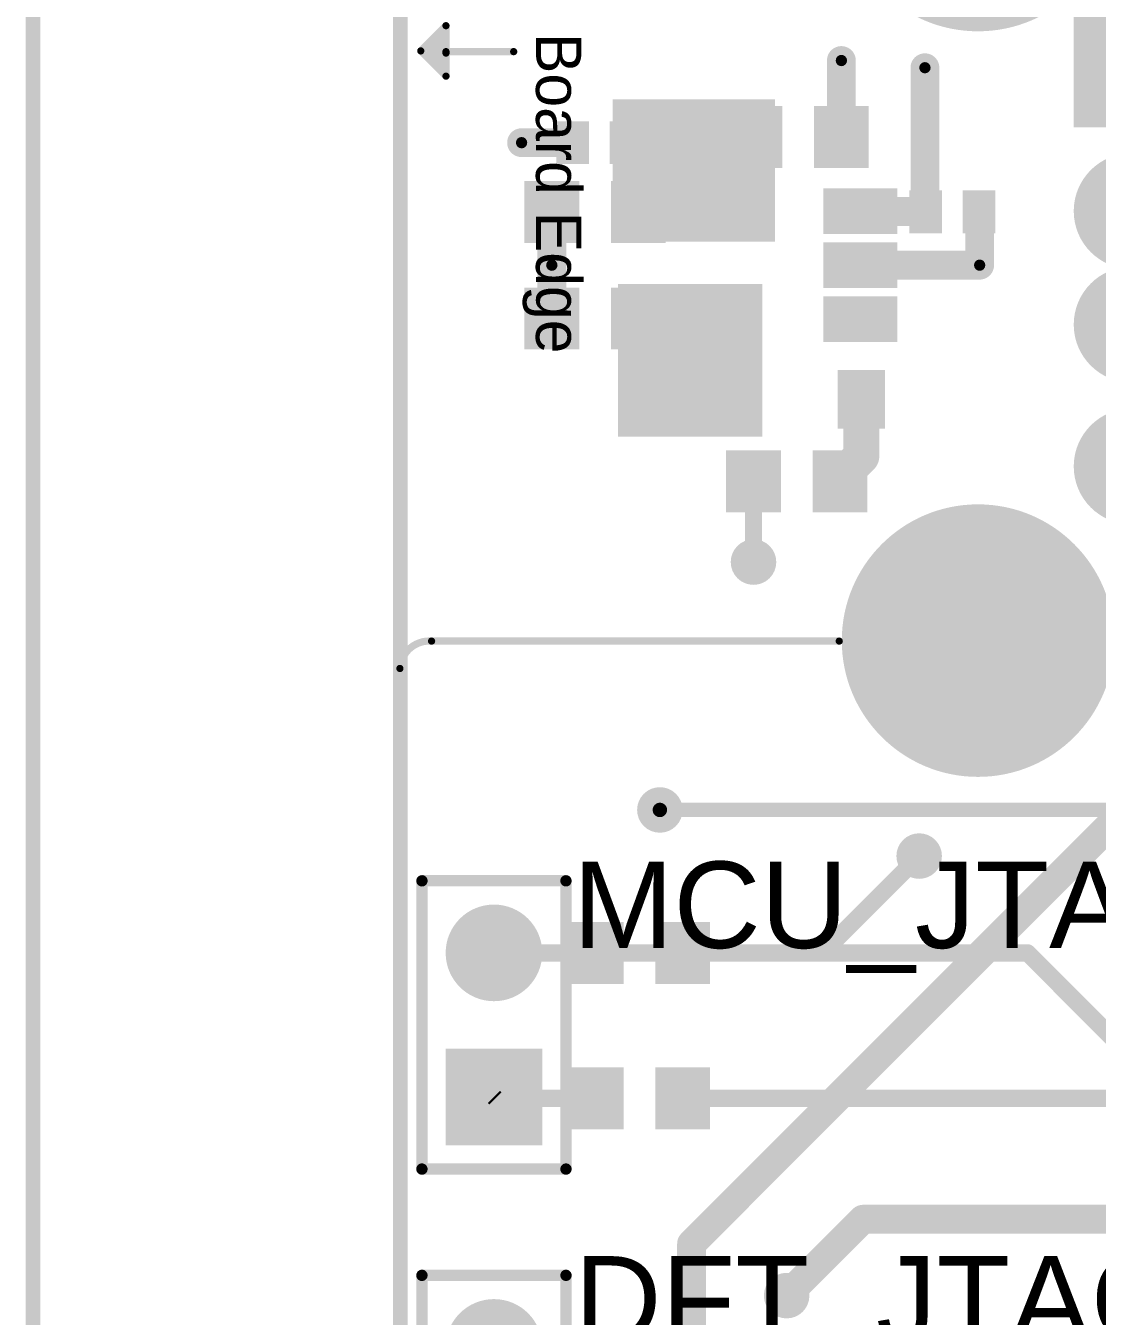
# Model space of a CAD drawing. Header units: millimetres. Extents: x -0.39 to 4.37, y -0.38 to 3.54.
# Drawn here: x -0.367 to 0.377, y 2.128 to 3.023 of the extents above; entities that cross this region are included whole.
import ezdxf

# ---------------------------------------------------------------- set-up
doc = ezdxf.new("R2010")
doc.units = ezdxf.units.MM
doc.header["$MEASUREMENT"] = 0
for name, color, linetype in [('BottomLayer', 5, 'Continuous'), ('BottomPaste', 16, 'Continuous'), ('BottomSolder', 6, 'Continuous'), ('Mechanical1', 6, 'Continuous'), ('Mechanical2', 216, 'Continuous'), ('MultiLayer', 9, 'Continuous'), ('PadHoleLayer', 156, 'Continuous'), ('TopLayer', 1, 'Continuous'), ('TopOverlay', 2, 'Continuous'), ('TopSolder', 216, 'Continuous'), ('ViaHoleLayer', 16, 'Continuous')]:
    doc.layers.add(name, color=color, linetype=linetype)
doc.styles.add('Arial', font='', dxfattribs={"height": 0.2})
doc.styles.get('Arial').set_extended_font_data('Arial')

# ---------------------------------------------------------------- blocks, each defined once
blk = doc.blocks.new('SOT_23_5_B_84')
at = {"layer": 'BottomLayer'}
for points in [[(-0.07283, 0.04921), (-0.02953, 0.04921), (-0.02953, 0.02559), (-0.07283, 0.02559)], [(0.02953, 0.04921), (0.07283, 0.04921), (0.07283, 0.02559), (0.02953, 0.02559)], [(-0.07283, 0.01181), (-0.02953, 0.01181), (-0.02953, -0.01181), (-0.07283, -0.01181)], [(-0.07283, -0.02559), (-0.02953, -0.02559), (-0.02953, -0.04921), (-0.07283, -0.04921)], [(0.02953, -0.02559), (0.07283, -0.02559), (0.07283, -0.04921), (0.02953, -0.04921)]]:
    blk.add_hatch(color=5, dxfattribs=at).paths.add_polyline_path(points)
at = {"layer": 'BottomPaste'}
for points in [[(-0.07283, 0.04921), (-0.02953, 0.04921), (-0.02953, 0.02559), (-0.07283, 0.02559)], [(0.02953, 0.04921), (0.07283, 0.04921), (0.07283, 0.02559), (0.02953, 0.02559)], [(-0.07283, 0.01181), (-0.02953, 0.01181), (-0.02953, -0.01181), (-0.07283, -0.01181)], [(-0.07283, -0.02559), (-0.02953, -0.02559), (-0.02953, -0.04921), (-0.07283, -0.04921)], [(0.02953, -0.02559), (0.07283, -0.02559), (0.07283, -0.04921), (0.02953, -0.04921)]]:
    blk.add_hatch(color=16, dxfattribs=at).paths.add_polyline_path(points)
at = {"layer": 'BottomSolder'}
for points in [[(-0.07683, 0.05321), (-0.02553, 0.05321), (-0.02553, 0.02159), (-0.07683, 0.02159)], [(0.02553, 0.05321), (0.07683, 0.05321), (0.07683, 0.02159), (0.02553, 0.02159)], [(-0.07683, 0.01581), (-0.02553, 0.01581), (-0.02553, -0.01581), (-0.07683, -0.01581)], [(-0.07683, -0.02159), (-0.02553, -0.02159), (-0.02553, -0.05321), (-0.07683, -0.05321)], [(0.02553, -0.02159), (0.07683, -0.02159), (0.07683, -0.05321), (0.02553, -0.05321)]]:
    blk.add_hatch(color=6, dxfattribs=at).paths.add_polyline_path(points)
blk = doc.blocks.new('RES0603_B_123')
at = {"layer": 'BottomLayer'}
for points in [[(-0.045, -0.0175), (-0.045, 0.0175), (-0.015, 0.0175), (-0.015, -0.0175)], [(0.015, -0.0175), (0.015, 0.0175), (0.045, 0.0175), (0.045, -0.0175)]]:
    blk.add_hatch(color=5, dxfattribs=at).paths.add_polyline_path(points)
at = {"layer": 'BottomPaste'}
for points in [[(-0.045, -0.0175), (-0.045, 0.0175), (-0.015, 0.0175), (-0.015, -0.0175)], [(0.015, -0.0175), (0.015, 0.0175), (0.045, 0.0175), (0.045, -0.0175)]]:
    blk.add_hatch(color=16, dxfattribs=at).paths.add_polyline_path(points)
at = {"layer": 'BottomSolder'}
for points in [[(-0.049, -0.0215), (-0.049, 0.0215), (-0.011, 0.0215), (-0.011, -0.0215)], [(0.011, -0.0215), (0.011, 0.0215), (0.049, 0.0215), (0.049, -0.0215)]]:
    blk.add_hatch(color=6, dxfattribs=at).paths.add_polyline_path(points)
blk = doc.blocks.new('RES0603_B_124')
at = {"layer": 'BottomLayer'}
for points in [[(-0.045, -0.0175), (-0.045, 0.0175), (-0.015, 0.0175), (-0.015, -0.0175)], [(0.015, -0.0175), (0.015, 0.0175), (0.045, 0.0175), (0.045, -0.0175)]]:
    blk.add_hatch(color=5, dxfattribs=at).paths.add_polyline_path(points)
at = {"layer": 'BottomPaste'}
for points in [[(-0.045, -0.0175), (-0.045, 0.0175), (-0.015, 0.0175), (-0.015, -0.0175)], [(0.015, -0.0175), (0.015, 0.0175), (0.045, 0.0175), (0.045, -0.0175)]]:
    blk.add_hatch(color=16, dxfattribs=at).paths.add_polyline_path(points)
at = {"layer": 'BottomSolder'}
for points in [[(-0.049, -0.0215), (-0.049, 0.0215), (-0.011, 0.0215), (-0.011, -0.0215)], [(0.011, -0.0215), (0.011, 0.0215), (0.049, 0.0215), (0.049, -0.0215)]]:
    blk.add_hatch(color=6, dxfattribs=at).paths.add_polyline_path(points)
blk = doc.blocks.new('SOD_323_B_251')
at = {"layer": 'BottomLayer'}
for points in [[(-0.0563, 0.01634), (-0.0315, 0.01634), (-0.0315, -0.01634), (-0.0563, -0.01634)], [(0.0315, 0.01634), (0.0563, 0.01634), (0.0563, -0.01634), (0.0315, -0.01634)]]:
    blk.add_hatch(color=5, dxfattribs=at).paths.add_polyline_path(points)
at = {"layer": 'BottomPaste'}
for points in [[(-0.0563, 0.01634), (-0.0315, 0.01634), (-0.0315, -0.01634), (-0.0563, -0.01634)], [(0.0315, 0.01634), (0.0563, 0.01634), (0.0563, -0.01634), (0.0315, -0.01634)]]:
    blk.add_hatch(color=16, dxfattribs=at).paths.add_polyline_path(points)
at = {"layer": 'BottomSolder'}
for points in [[(-0.0603, 0.02034), (-0.0275, 0.02034), (-0.0275, -0.02034), (-0.0603, -0.02034)], [(0.0275, 0.02034), (0.0603, 0.02034), (0.0603, -0.02034), (0.0275, -0.02034)]]:
    blk.add_hatch(color=6, dxfattribs=at).paths.add_polyline_path(points)
blk = doc.blocks.new('61400416021_322')
at = {"layer": 'BottomLayer'}
blk.add_hatch(color=5, dxfattribs=at).paths.add_polyline_path([(-0.17402, 0.03622), (-0.10157, 0.03622), (-0.10157, -0.03622), (-0.17402, -0.03622)])
h = blk.add_hatch(color=5, dxfattribs=at)
edge = h.paths.add_edge_path()
edge.add_arc((-0.03937, 0), 0.03622, 0, 360)
h = blk.add_hatch(color=5, dxfattribs=at)
edge = h.paths.add_edge_path()
edge.add_arc((0.03937, 0), 0.03622, 0, 360)
h = blk.add_hatch(color=5, dxfattribs=at)
edge = h.paths.add_edge_path()
edge.add_arc((0.1378, 0), 0.03622, 0, 360)
h = blk.add_hatch(color=5, dxfattribs=at)
edge = h.paths.add_edge_path()
edge.add_arc((-0.25866, -0.10669), 0.09055, 0, 360)
h = blk.add_hatch(color=5, dxfattribs=at)
edge = h.paths.add_edge_path()
edge.add_arc((0.25866, -0.10669), 0.09055, 0, 360)
at = {"layer": 'BottomSolder'}
blk.add_hatch(color=6, dxfattribs=at).paths.add_polyline_path([(-0.17802, 0.04022), (-0.09757, 0.04022), (-0.09757, -0.04022), (-0.17802, -0.04022)])
h = blk.add_hatch(color=6, dxfattribs=at)
edge = h.paths.add_edge_path()
edge.add_arc((-0.03937, 0), 0.04022, 0, 360)
h = blk.add_hatch(color=6, dxfattribs=at)
edge = h.paths.add_edge_path()
edge.add_arc((0.03937, 0), 0.04022, 0, 360)
h = blk.add_hatch(color=6, dxfattribs=at)
edge = h.paths.add_edge_path()
edge.add_arc((0.1378, 0), 0.04022, 0, 360)
h = blk.add_hatch(color=6, dxfattribs=at)
edge = h.paths.add_edge_path()
edge.add_arc((-0.25866, -0.10669), 0.09455, 0, 360)
h = blk.add_hatch(color=6, dxfattribs=at)
edge = h.paths.add_edge_path()
edge.add_arc((0.25866, -0.10669), 0.09455, 0, 360)
at = {"layer": 'MultiLayer'}
blk.add_hatch(color=9, dxfattribs=at).paths.add_polyline_path([(-0.17402, 0.03622), (-0.10157, 0.03622), (-0.10157, -0.03622), (-0.17402, -0.03622)])
h = blk.add_hatch(color=9, dxfattribs=at)
edge = h.paths.add_edge_path()
edge.add_arc((-0.03937, 0), 0.03622, 0, 360)
h = blk.add_hatch(color=9, dxfattribs=at)
edge = h.paths.add_edge_path()
edge.add_arc((0.03937, 0), 0.03622, 0, 360)
h = blk.add_hatch(color=9, dxfattribs=at)
edge = h.paths.add_edge_path()
edge.add_arc((0.1378, 0), 0.03622, 0, 360)
h = blk.add_hatch(color=9, dxfattribs=at)
edge = h.paths.add_edge_path()
edge.add_arc((-0.25866, -0.10669), 0.09055, 0, 360)
h = blk.add_hatch(color=9, dxfattribs=at)
edge = h.paths.add_edge_path()
edge.add_arc((0.25866, -0.10669), 0.09055, 0, 360)
at = {"layer": 'PadHoleLayer'}
h = blk.add_hatch(color=156, dxfattribs=at)
edge = h.paths.add_edge_path()
edge.add_arc((-0.1378, 0), 0.01811, 0, 360)
h = blk.add_hatch(color=156, dxfattribs=at)
edge = h.paths.add_edge_path()
edge.add_arc((-0.03937, 0), 0.01811, 0, 360)
h = blk.add_hatch(color=156, dxfattribs=at)
edge = h.paths.add_edge_path()
edge.add_arc((0.03937, 0), 0.01811, 0, 360)
h = blk.add_hatch(color=156, dxfattribs=at)
edge = h.paths.add_edge_path()
edge.add_arc((0.1378, 0), 0.01811, 0, 360)
h = blk.add_hatch(color=156, dxfattribs=at)
edge = h.paths.add_edge_path()
edge.add_arc((-0.25866, -0.10669), 0.04528, 0, 360)
h = blk.add_hatch(color=156, dxfattribs=at)
edge = h.paths.add_edge_path()
edge.add_arc((0.25866, -0.10669), 0.04528, 0, 360)
at = {"layer": 'TopLayer'}
blk.add_hatch(color=1, dxfattribs=at).paths.add_polyline_path([(-0.17402, 0.03622), (-0.10157, 0.03622), (-0.10157, -0.03622), (-0.17402, -0.03622)])
h = blk.add_hatch(color=1, dxfattribs=at)
edge = h.paths.add_edge_path()
edge.add_arc((-0.03937, 0), 0.03622, 0, 360)
h = blk.add_hatch(color=1, dxfattribs=at)
edge = h.paths.add_edge_path()
edge.add_arc((0.03937, 0), 0.03622, 0, 360)
h = blk.add_hatch(color=1, dxfattribs=at)
edge = h.paths.add_edge_path()
edge.add_arc((0.1378, 0), 0.03622, 0, 360)
h = blk.add_hatch(color=1, dxfattribs=at)
edge = h.paths.add_edge_path()
edge.add_arc((-0.25866, -0.10669), 0.09055, 0, 360)
h = blk.add_hatch(color=1, dxfattribs=at)
edge = h.paths.add_edge_path()
edge.add_arc((0.25866, -0.10669), 0.09055, 0, 360)
at = {"layer": 'TopOverlay'}
for points in [[(-0.16192, -0.48475), (-0.13892, -0.48475), (-0.13892, -0.476), (-0.16192, -0.476)], [(-0.15601, -0.48954), (-0.14401, -0.48954), (-0.14401, -0.48304), (-0.15601, -0.48304)]]:
    blk.add_hatch(color=2, dxfattribs=at).paths.add_polyline_path(points)
at = {"layer": 'TopSolder'}
blk.add_hatch(color=216, dxfattribs=at).paths.add_polyline_path([(-0.17802, 0.04022), (-0.09757, 0.04022), (-0.09757, -0.04022), (-0.17802, -0.04022)])
h = blk.add_hatch(color=216, dxfattribs=at)
edge = h.paths.add_edge_path()
edge.add_arc((-0.03937, 0), 0.04022, 0, 360)
h = blk.add_hatch(color=216, dxfattribs=at)
edge = h.paths.add_edge_path()
edge.add_arc((0.03937, 0), 0.04022, 0, 360)
h = blk.add_hatch(color=216, dxfattribs=at)
edge = h.paths.add_edge_path()
edge.add_arc((0.1378, 0), 0.04022, 0, 360)
h = blk.add_hatch(color=216, dxfattribs=at)
edge = h.paths.add_edge_path()
edge.add_arc((-0.25866, -0.10669), 0.09455, 0, 360)
h = blk.add_hatch(color=216, dxfattribs=at)
edge = h.paths.add_edge_path()
edge.add_arc((0.25866, -0.10669), 0.09455, 0, 360)
at = {"layer": 'TopOverlay', "const_width": 0.005}
for points in [[(0.257, 0.046), (-0.262, 0.046)], [(-0.262, -0.009), (-0.262, 0.046)], [(0.259, -0.009), (0.259, 0.046)], [(-0.259, -0.486), (-0.259, -0.203)], [(0.259, -0.486), (0.259, -0.203)], [(-0.15, -0.476), (-0.15, -0.429)], [(-0.1505, -0.4935), (-0.168, -0.476)], [(-0.15, -0.476), (-0.168, -0.476)], [(-0.1505, -0.4935), (-0.133, -0.476)], [(-0.133, -0.476), (-0.149, -0.476)], [(0.278, -0.508), (-0.278, -0.508)]]:
    blk.add_lwpolyline(points, dxfattribs=at)
at = {"layer": 'TopOverlay'}
for points, const_width in [([(-0.26325, 0.046, 1), (-0.26075, 0.046, 1)], 0.0025), ([(-0.26325, 0.046, 1), (-0.26075, 0.046, 1)], 0.0025), ([(0.25575, 0.046, 1), (0.25825, 0.046, 1)], 0.0025), ([(0.25775, 0.046, 1), (0.26025, 0.046, 1)], 0.0025), ([(-0.18206, 0.016, 1), (-0.19994, 0.016, 1)], 0.01), ([(-0.20244, 0.016, 1), (-0.19744, 0.016, 1)], 0.005), ([(-0.18456, 0.016, 1), (-0.17956, 0.016, 1)], 0.005), ([(-0.26325, -0.009, 1), (-0.26075, -0.009, 1)], 0.0025), ([(0.25775, -0.009, 1), (0.26025, -0.009, 1)], 0.0025), ([(-0.26025, -0.203, 1), (-0.25775, -0.203, 1)], 0.0025), ([(0.25775, -0.203, 1), (0.26025, -0.203, 1)], 0.0025), ([(-0.15125, -0.429, 1), (-0.14875, -0.429, 1)], 0.0025), ([(-0.16925, -0.476, 1), (-0.16675, -0.476, 1)], 0.0025), ([(-0.16925, -0.476, 1), (-0.16675, -0.476, 1)], 0.0025), ([(-0.15125, -0.476, 1), (-0.14875, -0.476, 1)], 0.0025), ([(-0.15125, -0.476, 1), (-0.14875, -0.476, 1)], 0.0025), ([(-0.15025, -0.476, 1), (-0.14775, -0.476, 1)], 0.0025), ([(-0.13425, -0.476, 1), (-0.13175, -0.476, 1)], 0.0025), ([(-0.13425, -0.476, 1), (-0.13175, -0.476, 1)], 0.0025), ([(-0.26025, -0.486, 1), (-0.25775, -0.486, 1)], 0.0025), ([(-0.26025, -0.486, 1), (-0.25775, -0.486, 1)], 0.0025), ([(-0.15175, -0.4935, 1), (-0.14925, -0.4935, 1)], 0.0025), ([(-0.15175, -0.4935, 1), (-0.14925, -0.4935, 1)], 0.0025), ([(0.25775, -0.486, 1), (0.26025, -0.486, 1)], 0.0025), ([(0.25775, -0.486, 1), (0.26025, -0.486, 1)], 0.0025), ([(-0.27925, -0.508, 1), (-0.27675, -0.508, 1)], 0.0025), ([(-0.27925, -0.508, 1), (-0.27675, -0.508, 1)], 0.0025), ([(0.27675, -0.508, 1), (0.27925, -0.508, 1)], 0.0025), ([(0.27675, -0.508, 1), (0.27925, -0.508, 1)], 0.0025)]:
    blk.add_lwpolyline(points, format="xyb", close=True, dxfattribs=dict(at, const_width=const_width))
at = {"layer": 'TopOverlay', "const_width": 0.005}
for points in [[(-0.259, -0.486, -0.414215), (-0.278, -0.508)], [(0.278, -0.508, -0.414215), (0.259, -0.486)]]:
    blk.add_lwpolyline(points, format="xyb", dxfattribs=at)
at = {"layer": 'TopOverlay'}
blk.add_text('Board Edge ', height=0.0314961, dxfattribs=at).set_placement((-0.163, -0.4135))
blk = doc.blocks.new('RES0603_B_345')
at = {"layer": 'BottomLayer'}
for points in [[(-0.045, -0.0175), (-0.045, 0.0175), (-0.015, 0.0175), (-0.015, -0.0175)], [(0.015, -0.0175), (0.015, 0.0175), (0.045, 0.0175), (0.045, -0.0175)]]:
    blk.add_hatch(color=5, dxfattribs=at).paths.add_polyline_path(points)
at = {"layer": 'BottomPaste'}
for points in [[(-0.045, -0.0175), (-0.045, 0.0175), (-0.015, 0.0175), (-0.015, -0.0175)], [(0.015, -0.0175), (0.015, 0.0175), (0.045, 0.0175), (0.045, -0.0175)]]:
    blk.add_hatch(color=16, dxfattribs=at).paths.add_polyline_path(points)
at = {"layer": 'BottomSolder'}
for points in [[(-0.049, -0.0215), (-0.049, 0.0215), (-0.011, 0.0215), (-0.011, -0.0215)], [(0.011, -0.0215), (0.011, 0.0215), (0.049, 0.0215), (0.049, -0.0215)]]:
    blk.add_hatch(color=6, dxfattribs=at).paths.add_polyline_path(points)
blk = doc.blocks.new('RES0603_B_386')
at = {"layer": 'BottomLayer'}
for points in [[(-0.045, -0.0175), (-0.045, 0.0175), (-0.015, 0.0175), (-0.015, -0.0175)], [(0.015, -0.0175), (0.015, 0.0175), (0.045, 0.0175), (0.045, -0.0175)]]:
    blk.add_hatch(color=5, dxfattribs=at).paths.add_polyline_path(points)
at = {"layer": 'BottomPaste'}
for points in [[(-0.045, -0.0175), (-0.045, 0.0175), (-0.015, 0.0175), (-0.015, -0.0175)], [(0.015, -0.0175), (0.015, 0.0175), (0.045, 0.0175), (0.045, -0.0175)]]:
    blk.add_hatch(color=16, dxfattribs=at).paths.add_polyline_path(points)
at = {"layer": 'BottomSolder'}
for points in [[(-0.049, -0.0215), (-0.049, 0.0215), (-0.011, 0.0215), (-0.011, -0.0215)], [(0.011, -0.0215), (0.011, 0.0215), (0.049, 0.0215), (0.049, -0.0215)]]:
    blk.add_hatch(color=6, dxfattribs=at).paths.add_polyline_path(points)
blk = doc.blocks.new('HDR1X2_414')
at = {"layer": 'BottomLayer'}
blk.add_hatch(color=5, dxfattribs=at).paths.add_polyline_path([(-0.02953, 0.02953), (0.02953, 0.02953), (0.02953, -0.02953), (-0.02953, -0.02953)])
h = blk.add_hatch(color=5, dxfattribs=at)
edge = h.paths.add_edge_path()
edge.add_arc((0.1, 0), 0.02953, 0, 360)
at = {"layer": 'BottomSolder'}
blk.add_hatch(color=6, dxfattribs=at).paths.add_polyline_path([(-0.03353, 0.03353), (0.03353, 0.03353), (0.03353, -0.03353), (-0.03353, -0.03353)])
h = blk.add_hatch(color=6, dxfattribs=at)
edge = h.paths.add_edge_path()
edge.add_arc((0.1, 0), 0.03353, 0, 360)
at = {"layer": 'MultiLayer'}
blk.add_hatch(color=9, dxfattribs=at).paths.add_polyline_path([(-0.02953, 0.02953), (0.02953, 0.02953), (0.02953, -0.02953), (-0.02953, -0.02953)])
h = blk.add_hatch(color=9, dxfattribs=at)
edge = h.paths.add_edge_path()
edge.add_arc((0.1, 0), 0.02953, 0, 360)
at = {"layer": 'PadHoleLayer'}
h = blk.add_hatch(color=156, dxfattribs=at)
edge = h.paths.add_edge_path()
edge.add_arc((0, 0), 0.01772, 0, 360)
h = blk.add_hatch(color=156, dxfattribs=at)
edge = h.paths.add_edge_path()
edge.add_arc((0.1, 0), 0.01772, 0, 360)
at = {"layer": 'TopLayer'}
blk.add_hatch(color=1, dxfattribs=at).paths.add_polyline_path([(-0.02953, 0.02953), (0.02953, 0.02953), (0.02953, -0.02953), (-0.02953, -0.02953)])
h = blk.add_hatch(color=1, dxfattribs=at)
edge = h.paths.add_edge_path()
edge.add_arc((0.1, 0), 0.02953, 0, 360)
at = {"layer": 'TopSolder'}
blk.add_hatch(color=216, dxfattribs=at).paths.add_polyline_path([(-0.03353, 0.03353), (0.03353, 0.03353), (0.03353, -0.03353), (-0.03353, -0.03353)])
h = blk.add_hatch(color=216, dxfattribs=at)
edge = h.paths.add_edge_path()
edge.add_arc((0.1, 0), 0.03353, 0, 360)
at = {"layer": 'TopOverlay', "const_width": 0.00787}
for points in [[(-0.05, 0.05), (0.15, 0.05)], [(-0.05, 0.05), (-0.05, -0.05)], [(0.15, 0.05), (0.15, -0.05)], [(-0.05, -0.05), (0.15, -0.05)]]:
    blk.add_lwpolyline(points, dxfattribs=at)
at = {"layer": 'TopOverlay', "const_width": 0.00394}
for points in [[(-0.05197, 0.05, 1), (-0.04803, 0.05, 1)], [(-0.05197, 0.05, 1), (-0.04803, 0.05, 1)], [(0.14803, 0.05, 1), (0.15197, 0.05, 1)], [(0.14803, 0.05, 1), (0.15197, 0.05, 1)], [(-0.05197, -0.05, 1), (-0.04803, -0.05, 1)], [(-0.05197, -0.05, 1), (-0.04803, -0.05, 1)], [(0.14803, -0.05, 1), (0.15197, -0.05, 1)], [(0.14803, -0.05, 1), (0.15197, -0.05, 1)]]:
    blk.add_lwpolyline(points, format="xyb", close=True, dxfattribs=at)
blk = doc.blocks.new('HDR1X2_416')
at = {"layer": 'BottomLayer'}
blk.add_hatch(color=5, dxfattribs=at).paths.add_polyline_path([(-0.02953, 0.02953), (0.02953, 0.02953), (0.02953, -0.02953), (-0.02953, -0.02953)])
h = blk.add_hatch(color=5, dxfattribs=at)
edge = h.paths.add_edge_path()
edge.add_arc((0.1, 0), 0.02953, 0, 360)
at = {"layer": 'BottomSolder'}
blk.add_hatch(color=6, dxfattribs=at).paths.add_polyline_path([(-0.03353, 0.03353), (0.03353, 0.03353), (0.03353, -0.03353), (-0.03353, -0.03353)])
h = blk.add_hatch(color=6, dxfattribs=at)
edge = h.paths.add_edge_path()
edge.add_arc((0.1, 0), 0.03353, 0, 360)
at = {"layer": 'MultiLayer'}
blk.add_hatch(color=9, dxfattribs=at).paths.add_polyline_path([(-0.02953, 0.02953), (0.02953, 0.02953), (0.02953, -0.02953), (-0.02953, -0.02953)])
h = blk.add_hatch(color=9, dxfattribs=at)
edge = h.paths.add_edge_path()
edge.add_arc((0.1, 0), 0.02953, 0, 360)
at = {"layer": 'PadHoleLayer'}
h = blk.add_hatch(color=156, dxfattribs=at)
edge = h.paths.add_edge_path()
edge.add_arc((0, 0), 0.01772, 0, 360)
h = blk.add_hatch(color=156, dxfattribs=at)
edge = h.paths.add_edge_path()
edge.add_arc((0.1, 0), 0.01772, 0, 360)
at = {"layer": 'TopLayer'}
blk.add_hatch(color=1, dxfattribs=at).paths.add_polyline_path([(-0.02953, 0.02953), (0.02953, 0.02953), (0.02953, -0.02953), (-0.02953, -0.02953)])
h = blk.add_hatch(color=1, dxfattribs=at)
edge = h.paths.add_edge_path()
edge.add_arc((0.1, 0), 0.02953, 0, 360)
at = {"layer": 'TopSolder'}
blk.add_hatch(color=216, dxfattribs=at).paths.add_polyline_path([(-0.03353, 0.03353), (0.03353, 0.03353), (0.03353, -0.03353), (-0.03353, -0.03353)])
h = blk.add_hatch(color=216, dxfattribs=at)
edge = h.paths.add_edge_path()
edge.add_arc((0.1, 0), 0.03353, 0, 360)
at = {"layer": 'TopOverlay', "const_width": 0.00787}
for points in [[(-0.05, 0.05), (-0.05, -0.05)], [(-0.05, 0.05), (0.15, 0.05)], [(0.15, 0.05), (0.15, -0.05)], [(-0.05, -0.05), (0.15, -0.05)]]:
    blk.add_lwpolyline(points, dxfattribs=at)
at = {"layer": 'TopOverlay', "const_width": 0.00394}
for points in [[(-0.05197, 0.05, 1), (-0.04803, 0.05, 1)], [(-0.05197, 0.05, 1), (-0.04803, 0.05, 1)], [(0.14803, 0.05, 1), (0.15197, 0.05, 1)], [(0.14803, 0.05, 1), (0.15197, 0.05, 1)], [(-0.05197, -0.05, 1), (-0.04803, -0.05, 1)], [(-0.05197, -0.05, 1), (-0.04803, -0.05, 1)], [(0.14803, -0.05, 1), (0.15197, -0.05, 1)], [(0.14803, -0.05, 1), (0.15197, -0.05, 1)]]:
    blk.add_lwpolyline(points, format="xyb", close=True, dxfattribs=at)
blk = doc.blocks.new('C__0402_B_428')
at = {"layer": 'BottomLayer'}
for points in [[(-0.0095, 0.0125), (-0.0095, -0.0125), (-0.0275, -0.0125), (-0.0275, 0.0125)], [(0.0275, 0.0125), (0.0275, -0.0125), (0.0095, -0.0125), (0.0095, 0.0125)]]:
    blk.add_hatch(color=5, dxfattribs=at).paths.add_polyline_path(points)
at = {"layer": 'BottomPaste'}
for points in [[(-0.0095, 0.0125), (-0.0095, -0.0125), (-0.0275, -0.0125), (-0.0275, 0.0125)], [(0.0275, 0.0125), (0.0275, -0.0125), (0.0095, -0.0125), (0.0095, 0.0125)]]:
    blk.add_hatch(color=16, dxfattribs=at).paths.add_polyline_path(points)
at = {"layer": 'BottomSolder'}
for points in [[(-0.00714, 0.01486), (-0.00714, -0.01486), (-0.02986, -0.01486), (-0.02986, 0.01486)], [(0.02986, 0.01486), (0.02986, -0.01486), (0.00714, -0.01486), (0.00714, 0.01486)]]:
    blk.add_hatch(color=6, dxfattribs=at).paths.add_polyline_path(points)
blk = doc.blocks.new('C__0402_B_446')
at = {"layer": 'BottomLayer'}
for points in [[(-0.0095, 0.0125), (-0.0095, -0.0125), (-0.0275, -0.0125), (-0.0275, 0.0125)], [(0.0275, 0.0125), (0.0275, -0.0125), (0.0095, -0.0125), (0.0095, 0.0125)]]:
    blk.add_hatch(color=5, dxfattribs=at).paths.add_polyline_path(points)
at = {"layer": 'BottomPaste'}
for points in [[(-0.0095, 0.0125), (-0.0095, -0.0125), (-0.0275, -0.0125), (-0.0275, 0.0125)], [(0.0275, 0.0125), (0.0275, -0.0125), (0.0095, -0.0125), (0.0095, 0.0125)]]:
    blk.add_hatch(color=16, dxfattribs=at).paths.add_polyline_path(points)
at = {"layer": 'BottomSolder'}
for points in [[(-0.00714, 0.01486), (-0.00714, -0.01486), (-0.02986, -0.01486), (-0.02986, 0.01486)], [(0.02986, 0.01486), (0.02986, -0.01486), (0.00714, -0.01486), (0.00714, 0.01486)]]:
    blk.add_hatch(color=6, dxfattribs=at).paths.add_polyline_path(points)
blk = doc.blocks.new('C__0603_B_482')
at = {"layer": 'BottomLayer'}
for points in [[(-0.015, 0.0175), (-0.015, -0.0175), (-0.045, -0.0175), (-0.045, 0.0175)], [(0.045, 0.0175), (0.045, -0.0175), (0.015, -0.0175), (0.015, 0.0175)]]:
    blk.add_hatch(color=5, dxfattribs=at).paths.add_polyline_path(points)
at = {"layer": 'BottomPaste'}
for points in [[(-0.015, 0.0175), (-0.015, -0.0175), (-0.045, -0.0175), (-0.045, 0.0175)], [(0.045, 0.0175), (0.045, -0.0175), (0.015, -0.0175), (0.015, 0.0175)]]:
    blk.add_hatch(color=16, dxfattribs=at).paths.add_polyline_path(points)
at = {"layer": 'BottomSolder'}
for points in [[(-0.011, 0.0215), (-0.011, -0.0215), (-0.049, -0.0215), (-0.049, 0.0215)], [(0.049, 0.0215), (0.049, -0.0215), (0.011, -0.0215), (0.011, 0.0215)]]:
    blk.add_hatch(color=6, dxfattribs=at).paths.add_polyline_path(points)
blk = doc.blocks.new('C__0603_B_483')
at = {"layer": 'BottomLayer'}
for points in [[(-0.015, 0.0175), (-0.015, -0.0175), (-0.045, -0.0175), (-0.045, 0.0175)], [(0.045, 0.0175), (0.045, -0.0175), (0.015, -0.0175), (0.015, 0.0175)]]:
    blk.add_hatch(color=5, dxfattribs=at).paths.add_polyline_path(points)
at = {"layer": 'BottomPaste'}
for points in [[(-0.015, 0.0175), (-0.015, -0.0175), (-0.045, -0.0175), (-0.045, 0.0175)], [(0.045, 0.0175), (0.045, -0.0175), (0.015, -0.0175), (0.015, 0.0175)]]:
    blk.add_hatch(color=16, dxfattribs=at).paths.add_polyline_path(points)
at = {"layer": 'BottomSolder'}
for points in [[(-0.011, 0.0215), (-0.011, -0.0215), (-0.049, -0.0215), (-0.049, 0.0215)], [(0.049, 0.0215), (0.049, -0.0215), (0.011, -0.0215), (0.011, 0.0215)]]:
    blk.add_hatch(color=6, dxfattribs=at).paths.add_polyline_path(points)

msp = doc.modelspace()

# ---------------------------------------------------------------- hatches: boundary and pattern name
at = {"layer": 'BottomLayer'}
h = msp.add_hatch(color=5, dxfattribs=at)
edge = h.paths.add_edge_path()
edge.add_arc((0.199, 2.999), 0.00591, 0, 360)
h = msp.add_hatch(color=5, dxfattribs=at)
edge = h.paths.add_edge_path()
edge.add_arc((0.257, 2.994), 0.00591, 0, 360)
for points in [[(0.04016, 2.87321), (0.153, 2.87321), (0.153, 2.972), (0.04016, 2.972)], [(0.044, 2.738), (0.14405, 2.738), (0.14405, 2.844), (0.044, 2.844)]]:
    msp.add_hatch(color=5, dxfattribs=at).paths.add_polyline_path(points)
h = msp.add_hatch(color=5, dxfattribs=at)
edge = h.paths.add_edge_path()
edge.add_arc((-0.023, 2.942), 0.00591, 0, 360)
h = msp.add_hatch(color=5, dxfattribs=at)
edge = h.paths.add_edge_path()
edge.add_arc((0.09978, 2.93786), 0.01181, 0, 360)
h = msp.add_hatch(color=5, dxfattribs=at)
edge = h.paths.add_edge_path()
edge.add_arc((-0.002, 2.857), 0.00591, 0, 360)
h = msp.add_hatch(color=5, dxfattribs=at)
edge = h.paths.add_edge_path()
edge.add_arc((0.295, 2.857), 0.00591, 0, 360)
h = msp.add_hatch(color=5, dxfattribs=at)
edge = h.paths.add_edge_path()
edge.add_arc((0.138, 2.651), 0.01181, 0, 360)
h = msp.add_hatch(color=5, dxfattribs=at)
edge = h.paths.add_edge_path()
edge.add_arc((0.073, 2.479), 0.01181, 0, 360)
h = msp.add_hatch(color=5, dxfattribs=at)
edge = h.paths.add_edge_path()
edge.add_arc((0.253, 2.447), 0.01181, 0, 360)
h = msp.add_hatch(color=5, dxfattribs=at)
edge = h.paths.add_edge_path()
edge.add_arc((0.161, 2.142), 0.01181, 0, 360)
at = {"layer": 'BottomSolder'}
h = msp.add_hatch(color=6, dxfattribs=at)
edge = h.paths.add_edge_path()
edge.add_arc((0.199, 2.999), 0.00991, 0, 360)
h = msp.add_hatch(color=6, dxfattribs=at)
edge = h.paths.add_edge_path()
edge.add_arc((0.257, 2.994), 0.00991, 0, 360)
h = msp.add_hatch(color=6, dxfattribs=at)
edge = h.paths.add_edge_path()
edge.add_arc((-0.023, 2.942), 0.00991, 0, 360)
h = msp.add_hatch(color=6, dxfattribs=at)
edge = h.paths.add_edge_path()
edge.add_arc((0.09978, 2.93786), 0.01581, 0, 360)
h = msp.add_hatch(color=6, dxfattribs=at)
edge = h.paths.add_edge_path()
edge.add_arc((-0.002, 2.857), 0.00991, 0, 360)
h = msp.add_hatch(color=6, dxfattribs=at)
edge = h.paths.add_edge_path()
edge.add_arc((0.295, 2.857), 0.00991, 0, 360)
h = msp.add_hatch(color=6, dxfattribs=at)
edge = h.paths.add_edge_path()
edge.add_arc((0.138, 2.651), 0.01581, 0, 360)
h = msp.add_hatch(color=6, dxfattribs=at)
edge = h.paths.add_edge_path()
edge.add_arc((0.073, 2.479), 0.01581, 0, 360)
h = msp.add_hatch(color=6, dxfattribs=at)
edge = h.paths.add_edge_path()
edge.add_arc((0.253, 2.447), 0.01581, 0, 360)
h = msp.add_hatch(color=6, dxfattribs=at)
edge = h.paths.add_edge_path()
edge.add_arc((0.161, 2.142), 0.01581, 0, 360)
at = {"layer": 'TopLayer'}
h = msp.add_hatch(color=1, dxfattribs=at)
edge = h.paths.add_edge_path()
edge.add_arc((0.199, 2.999), 0.00591, 0, 360)
h = msp.add_hatch(color=1, dxfattribs=at)
edge = h.paths.add_edge_path()
edge.add_arc((0.257, 2.994), 0.00591, 0, 360)
h = msp.add_hatch(color=1, dxfattribs=at)
edge = h.paths.add_edge_path()
edge.add_arc((-0.023, 2.942), 0.00591, 0, 360)
h = msp.add_hatch(color=1, dxfattribs=at)
edge = h.paths.add_edge_path()
edge.add_arc((0.09978, 2.93786), 0.01181, 0, 360)
h = msp.add_hatch(color=1, dxfattribs=at)
edge = h.paths.add_edge_path()
edge.add_arc((-0.002, 2.857), 0.00591, 0, 360)
h = msp.add_hatch(color=1, dxfattribs=at)
edge = h.paths.add_edge_path()
edge.add_arc((0.295, 2.857), 0.00591, 0, 360)
h = msp.add_hatch(color=1, dxfattribs=at)
edge = h.paths.add_edge_path()
edge.add_arc((0.138, 2.651), 0.01181, 0, 360)
h = msp.add_hatch(color=1, dxfattribs=at)
edge = h.paths.add_edge_path()
edge.add_arc((0.073, 2.479), 0.01181, 0, 360)
h = msp.add_hatch(color=1, dxfattribs=at)
edge = h.paths.add_edge_path()
edge.add_arc((0.253, 2.447), 0.01181, 0, 360)
h = msp.add_hatch(color=1, dxfattribs=at)
edge = h.paths.add_edge_path()
edge.add_arc((0.161, 2.142), 0.01181, 0, 360)
at = {"layer": 'TopSolder'}
h = msp.add_hatch(color=216, dxfattribs=at)
edge = h.paths.add_edge_path()
edge.add_arc((0.199, 2.999), 0.00991, 0, 360)
h = msp.add_hatch(color=216, dxfattribs=at)
edge = h.paths.add_edge_path()
edge.add_arc((0.257, 2.994), 0.00991, 0, 360)
h = msp.add_hatch(color=216, dxfattribs=at)
edge = h.paths.add_edge_path()
edge.add_arc((-0.023, 2.942), 0.00991, 0, 360)
h = msp.add_hatch(color=216, dxfattribs=at)
edge = h.paths.add_edge_path()
edge.add_arc((0.09978, 2.93786), 0.01581, 0, 360)
h = msp.add_hatch(color=216, dxfattribs=at)
edge = h.paths.add_edge_path()
edge.add_arc((-0.002, 2.857), 0.00991, 0, 360)
h = msp.add_hatch(color=216, dxfattribs=at)
edge = h.paths.add_edge_path()
edge.add_arc((0.295, 2.857), 0.00991, 0, 360)
h = msp.add_hatch(color=216, dxfattribs=at)
edge = h.paths.add_edge_path()
edge.add_arc((0.138, 2.651), 0.01581, 0, 360)
h = msp.add_hatch(color=216, dxfattribs=at)
edge = h.paths.add_edge_path()
edge.add_arc((0.073, 2.479), 0.01581, 0, 360)
h = msp.add_hatch(color=216, dxfattribs=at)
edge = h.paths.add_edge_path()
edge.add_arc((0.253, 2.447), 0.01581, 0, 360)
h = msp.add_hatch(color=216, dxfattribs=at)
edge = h.paths.add_edge_path()
edge.add_arc((0.161, 2.142), 0.01581, 0, 360)
at = {"layer": 'ViaHoleLayer'}
h = msp.add_hatch(color=16, dxfattribs=at)
edge = h.paths.add_edge_path()
edge.add_arc((0.199, 2.999), 0.00394, 0, 360)
h = msp.add_hatch(color=16, dxfattribs=at)
edge = h.paths.add_edge_path()
edge.add_arc((0.257, 2.994), 0.00394, 0, 360)
h = msp.add_hatch(color=16, dxfattribs=at)
edge = h.paths.add_edge_path()
edge.add_arc((-0.023, 2.942), 0.00394, 0, 360)
h = msp.add_hatch(color=16, dxfattribs=at)
edge = h.paths.add_edge_path()
edge.add_arc((0.09978, 2.93786), 0.00591, 0, 360)
h = msp.add_hatch(color=16, dxfattribs=at)
edge = h.paths.add_edge_path()
edge.add_arc((-0.002, 2.857), 0.00394, 0, 360)
h = msp.add_hatch(color=16, dxfattribs=at)
edge = h.paths.add_edge_path()
edge.add_arc((0.295, 2.857), 0.00394, 0, 360)
h = msp.add_hatch(color=16, dxfattribs=at)
edge = h.paths.add_edge_path()
edge.add_arc((0.138, 2.651), 0.00591, 0, 360)
h = msp.add_hatch(color=16, dxfattribs=at)
edge = h.paths.add_edge_path()
edge.add_arc((0.073, 2.479), 0.00591, 0, 360)
h = msp.add_hatch(color=16, dxfattribs=at)
edge = h.paths.add_edge_path()
edge.add_arc((0.253, 2.447), 0.00591, 0, 360)
h = msp.add_hatch(color=16, dxfattribs=at)
edge = h.paths.add_edge_path()
edge.add_arc((0.161, 2.142), 0.00591, 0, 360)

# ---------------------------------------------------------------- linework, layer by layer
at = {"layer": 'BottomLayer'}
for points, const_width in [([(0.199, 2.946), (0.199, 2.999)], 0.02), ([(0.257, 2.8945), (0.257, 2.994)], 0.02), ([(-0.023, 2.942), (0.0125, 2.942)], 0.02), ([(-0.002, 2.857), (-0.002, 2.894)], 0.02), ([(0.23484, 2.8942), (0.2573, 2.8942)], 0.02), ([(0.257, 2.8945), (0.2573, 2.8942)], 0.02), ([(0.295, 2.857), (0.295, 2.8935)], 0.02), ([(-0.002, 2.82), (-0.002, 2.857)], 0.02), ([(0.21218, 2.857), (0.295, 2.857)], 0.02), ([(0.2128, 2.7639), (0.2129, 2.764)], 0.025), ([(0.2128, 2.7243), (0.2128, 2.7639)], 0.025), ([(0.198, 2.7095), (0.2128, 2.7243)], 0.025), ([(0.198, 2.707), (0.198, 2.7095)], 0.025), ([(0.138, 2.651), (0.138, 2.707)], 0.012), ([(0.198, 2.707), (0.19818, 2.70718)], 0.02), ([(0.19818, 2.70718), (0.19918, 2.70618)], 0.02), ([(0.19918, 2.70618), (0.20118, 2.70818)], 0.02), ([(0.073, 2.479), (1.009, 2.479)], 0.01), ([(-0.04218, 2.37982), (0.02882, 2.37982)], 0.012), ([(0.08882, 2.37982), (0.32818, 2.37982)], 0.012), ([(0.32818, 2.37982), (0.68, 2.028)], 0.012), ([(-0.04218, 2.27982), (-0.04118, 2.27882)], 0.012), ([(-0.04118, 2.27882), (0.02882, 2.27882)], 0.012), ([(0.08882, 2.27882), (0.40422, 2.27882)], 0.012)]:
    msp.add_lwpolyline(points, dxfattribs=dict(at, const_width=const_width))
for points, const_width in [([(0.194, 2.999, 1), (0.204, 2.999, 1)], 0.01), ([(0.252, 2.994, 1), (0.262, 2.994, 1)], 0.01), ([(0.194, 2.946, 1), (0.204, 2.946, 1)], 0.01), ([(-0.028, 2.942, 1), (-0.018, 2.942, 1)], 0.01), ([(0.0075, 2.942, 1), (0.0175, 2.942, 1)], 0.01), ([(-0.007, 2.894, 1), (0.003, 2.894, 1)], 0.01), ([(0.22984, 2.8942, 1), (0.23984, 2.8942, 1)], 0.01), ([(0.252, 2.8945, 1), (0.262, 2.8945, 1)], 0.01), ([(0.252, 2.8945, 1), (0.262, 2.8945, 1)], 0.01), ([(0.2523, 2.8942, 1), (0.2623, 2.8942, 1)], 0.01), ([(0.2523, 2.8942, 1), (0.2623, 2.8942, 1)], 0.01), ([(0.29, 2.8935, 1), (0.3, 2.8935, 1)], 0.01), ([(-0.007, 2.857, 1), (0.003, 2.857, 1)], 0.01), ([(-0.007, 2.857, 1), (0.003, 2.857, 1)], 0.01), ([(0.20718, 2.857, 1), (0.21718, 2.857, 1)], 0.01), ([(0.29, 2.857, 1), (0.3, 2.857, 1)], 0.01), ([(0.29, 2.857, 1), (0.3, 2.857, 1)], 0.01), ([(-0.007, 2.82, 1), (0.003, 2.82, 1)], 0.01), ([(0.20655, 2.7639, 1), (0.21905, 2.7639, 1)], 0.0125), ([(0.20655, 2.7639, 1), (0.21905, 2.7639, 1)], 0.0125), ([(0.20665, 2.764, 1), (0.21915, 2.764, 1)], 0.0125), ([(0.20655, 2.7243, 1), (0.21905, 2.7243, 1)], 0.0125), ([(0.20655, 2.7243, 1), (0.21905, 2.7243, 1)], 0.0125), ([(0.19175, 2.7095, 1), (0.20425, 2.7095, 1)], 0.0125), ([(0.19175, 2.7095, 1), (0.20425, 2.7095, 1)], 0.0125), ([(0.135, 2.707, 1), (0.141, 2.707, 1)], 0.006), ([(0.19175, 2.707, 1), (0.20425, 2.707, 1)], 0.0125), ([(0.193, 2.707, 1), (0.203, 2.707, 1)], 0.01), ([(0.19318, 2.70718, 1), (0.20318, 2.70718, 1)], 0.01), ([(0.19318, 2.70718, 1), (0.20318, 2.70718, 1)], 0.01), ([(0.19418, 2.70618, 1), (0.20418, 2.70618, 1)], 0.01), ([(0.19418, 2.70618, 1), (0.20418, 2.70618, 1)], 0.01), ([(0.19618, 2.70818, 1), (0.20618, 2.70818, 1)], 0.01), ([(0.135, 2.651, 1), (0.141, 2.651, 1)], 0.006), ([(0.0705, 2.479, 1), (0.0755, 2.479, 1)], 0.005), ([(-0.04518, 2.37982, 1), (-0.03918, 2.37982, 1)], 0.006), ([(0.02582, 2.37982, 1), (0.03182, 2.37982, 1)], 0.006), ([(0.08582, 2.37982, 1), (0.09182, 2.37982, 1)], 0.006), ([(0.32518, 2.37982, 1), (0.33118, 2.37982, 1)], 0.006), ([(0.32518, 2.37982, 1), (0.33118, 2.37982, 1)], 0.006), ([(-0.04518, 2.27982, 1), (-0.03918, 2.27982, 1)], 0.006), ([(-0.04418, 2.27882, 1), (-0.03818, 2.27882, 1)], 0.006), ([(-0.04418, 2.27882, 1), (-0.03818, 2.27882, 1)], 0.006), ([(0.02582, 2.27882, 1), (0.03182, 2.27882, 1)], 0.006), ([(0.08582, 2.27882, 1), (0.09182, 2.27882, 1)], 0.006)]:
    msp.add_lwpolyline(points, format="xyb", close=True, dxfattribs=dict(at, const_width=const_width))
at = {"layer": 'Mechanical1', "const_width": 0.01}
msp.add_lwpolyline([(-0.36218, 1.98223), (-0.36218, 3.53182)], dxfattribs=at)
at = {"layer": 'Mechanical2', "const_width": 0.01}
msp.add_lwpolyline([(-0.10718, -0.10718), (-0.10718, 3.53182)], dxfattribs=at)
at = {"layer": 'TopLayer'}
for points, const_width in [([(0.095, 2.178), (0.45482, 2.53782)], 0.02), ([(0.18582, 2.37982), (0.253, 2.447)], 0.012), ([(-0.04218, 2.37982), (0.18582, 2.37982)], 0.012), ([(0.161, 2.142), (0.21402, 2.19502)], 0.02), ([(0.21402, 2.19502), (0.57582, 2.19502)], 0.02), ([(0.095, 1.941), (0.095, 2.178)], 0.02)]:
    msp.add_lwpolyline(points, dxfattribs=dict(at, const_width=const_width))
for points, const_width in [([(0.25, 2.447, 1), (0.256, 2.447, 1)], 0.006), ([(-0.04518, 2.37982, 1), (-0.03918, 2.37982, 1)], 0.006), ([(0.18282, 2.37982, 1), (0.18882, 2.37982, 1)], 0.006), ([(0.18282, 2.37982, 1), (0.18882, 2.37982, 1)], 0.006), ([(0.20902, 2.19502, 1), (0.21902, 2.19502, 1)], 0.01), ([(0.20902, 2.19502, 1), (0.21902, 2.19502, 1)], 0.01), ([(0.09, 2.178, 1), (0.1, 2.178, 1)], 0.01), ([(0.09, 2.178, 1), (0.1, 2.178, 1)], 0.01), ([(0.156, 2.142, 1), (0.166, 2.142, 1)], 0.01)]:
    msp.add_lwpolyline(points, format="xyb", close=True, dxfattribs=dict(at, const_width=const_width))

# ---------------------------------------------------------------- block references
for name, p, rotation in [('61400416021_322', (0.40052, 2.85516), 270), ('C__0603_B_483', (0.169, 2.946), 180), ('C__0402_B_428', (0.031, 2.942), 180), ('SOT_23_5_B_84', (0.161, 2.857), 180), ('HDR1X2_416', (-0.04218, 2.27982), 90), ('RES0603_B_345', (0.05882, 2.37982), 180), ('HDR1X2_414', (-0.04218, 2.00607), 90)]:
    msp.add_blockref(name, p, dxfattribs=dict(rotation=rotation))
for name, p in [('C__0603_B_482', (0.028, 2.894)), ('C__0402_B_446', (0.276, 2.894)), ('RES0603_B_123', (0.028, 2.82)), ('SOD_323_B_251', (0.169, 2.764)), ('RES0603_B_124', (0.168, 2.707)), ('RES0603_B_386', (0.05882, 2.27882))]:
    msp.add_blockref(name, p)

# ---------------------------------------------------------------- texts
at = {"layer": 'TopOverlay', "style": 'Arial'}
for s, p in [('MCU_JTAG', (0.01261, 2.38318)), ('DFT_JTAG', (0.0136, 2.10943))]:
    msp.add_text(s, height=0.06, rotation=360, dxfattribs=at).set_placement(p)

doc.saveas('drawing.dxf')
